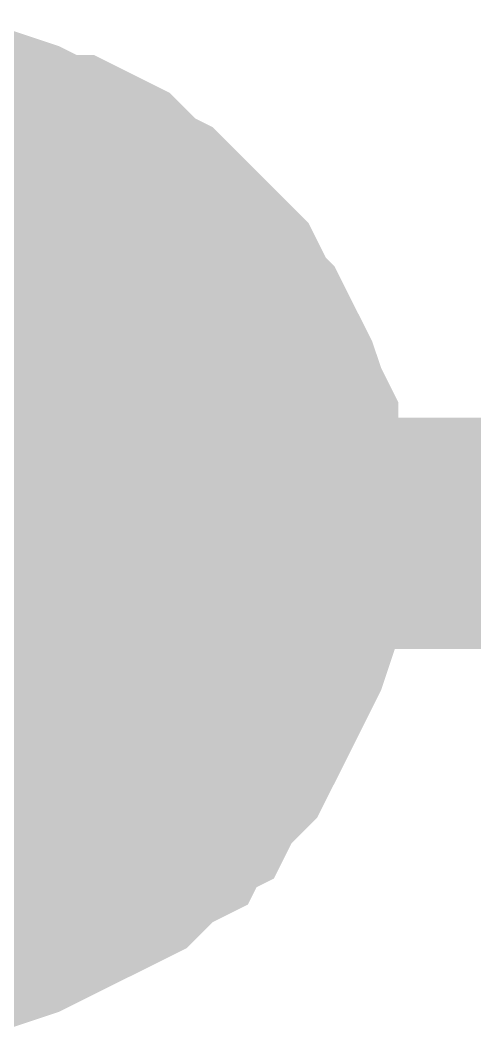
# Model space of a CAD drawing. Header units: inches. Extents: x 0 to 594, y 0 to 420.
# Drawn here: x 365.165 to 365.754, y 231.833 to 233.152 of the extents above; entities that cross this region are included whole.
import ezdxf

# ---------------------------------------------------------------- set-up
doc = ezdxf.new("R2010")
doc.units = ezdxf.units.IN
doc.layers.add('Sheet', color=255, linetype='Continuous')

msp = doc.modelspace()

# ---------------------------------------------------------------- linework, layer by layer
at = {"layer": 'Sheet'}
for points in [[(365.0009, 233.0023, 0.2997, 0.2997, 0), (365.0233, 233.0023, 0.2997, 0.2997, 0), (365.0569, 233.0023, 0.2997, 0.2997, 0), (365.0793, 232.9911, 0.2997, 0.2997, 0), (365.1017, 232.9911, 0.2997, 0.2997, 0), (365.1241, 232.9911, 0.2997, 0.2997, 0), (365.1577, 232.9799, 0.2997, 0.2997, 0), (365.1801, 232.9688, 0.2997, 0.2997, 0), (365.2025, 232.9576, 0.2997, 0.2997, 0), (365.2249, 232.9576, 0.2997, 0.2997, 0), (365.2473, 232.9464, 0.2997, 0.2997, 0), (365.2697, 232.9352, 0.2997, 0.2997, 0), (365.2921, 232.9128, 0.2997, 0.2997, 0), (365.3033, 232.9016, 0.2997, 0.2997, 0), (365.3257, 232.8904, 0.2997, 0.2997, 0), (365.3481, 232.868, 0.2997, 0.2997, 0), (365.3593, 232.8568, 0.2997, 0.2997, 0), (365.3817, 232.8344, 0.2997, 0.2997, 0), (365.3929, 232.8232, 0.2997, 0.2997, 0), (365.4153, 232.8008, 0.2997, 0.2997, 0), (365.4265, 232.7784, 0.2997, 0.2997, 0), (365.4377, 232.756, 0.2997, 0.2997, 0), (365.4489, 232.7448, 0.2997, 0.2997, 0), (365.4601, 232.7224, 0.2997, 0.2997, 0), (365.4713, 232.7, 0.2997, 0.2997, 0), (365.4825, 232.6776, 0.2997, 0.2997, 0), (365.4937, 232.644, 0.2997, 0.2997, 0), (365.5049, 232.6216, 0.2997, 0.2997, 0), (365.5049, 232.5992, 0.2997, 0.2997, 0), (365.5049, 232.5768, 0.2997, 0.2997, 0), (365.5161, 232.5544, 0.2997, 0.2997, 0), (365.5161, 232.5208, 0.2997, 0.2997, 0), (365.5161, 232.4984, 0.2997, 0.2997, 0)], [(365.0009, 233.0023, 0.2997, 0.2997, 0), (365.0233, 233.0023, 0.2997, 0.2997, 0), (365.0569, 233.0023, 0.2997, 0.2997, 0), (365.0793, 232.9911, 0.2997, 0.2997, 0), (365.1017, 232.9911, 0.2997, 0.2997, 0), (365.1241, 232.9911, 0.2997, 0.2997, 0), (365.1577, 232.9799, 0.2997, 0.2997, 0), (365.1801, 232.9688, 0.2997, 0.2997, 0), (365.2025, 232.9576, 0.2997, 0.2997, 0), (365.2249, 232.9576, 0.2997, 0.2997, 0), (365.2473, 232.9464, 0.2997, 0.2997, 0), (365.2697, 232.9352, 0.2997, 0.2997, 0), (365.2921, 232.9128, 0.2997, 0.2997, 0), (365.3033, 232.9016, 0.2997, 0.2997, 0), (365.3257, 232.8904, 0.2997, 0.2997, 0), (365.3481, 232.868, 0.2997, 0.2997, 0), (365.3593, 232.8568, 0.2997, 0.2997, 0), (365.3817, 232.8344, 0.2997, 0.2997, 0), (365.3929, 232.8232, 0.2997, 0.2997, 0), (365.4153, 232.8008, 0.2997, 0.2997, 0), (365.4265, 232.7784, 0.2997, 0.2997, 0), (365.4377, 232.756, 0.2997, 0.2997, 0), (365.4489, 232.7448, 0.2997, 0.2997, 0), (365.4601, 232.7224, 0.2997, 0.2997, 0), (365.4713, 232.7, 0.2997, 0.2997, 0), (365.4825, 232.6776, 0.2997, 0.2997, 0), (365.4937, 232.644, 0.2997, 0.2997, 0), (365.5049, 232.6216, 0.2997, 0.2997, 0), (365.5049, 232.5992, 0.2997, 0.2997, 0), (365.5049, 232.5768, 0.2997, 0.2997, 0), (365.5161, 232.5544, 0.2997, 0.2997, 0), (365.5161, 232.5208, 0.2997, 0.2997, 0), (365.5161, 232.4984, 0.2997, 0.2997, 0)], [(365.0009, 233.0023, 0.2997, 0.2997, 0), (365.0233, 233.0023, 0.2997, 0.2997, 0), (365.0569, 233.0023, 0.2997, 0.2997, 0), (365.0793, 232.9911, 0.2997, 0.2997, 0), (365.1017, 232.9911, 0.2997, 0.2997, 0), (365.1241, 232.9911, 0.2997, 0.2997, 0), (365.1577, 232.9799, 0.2997, 0.2997, 0), (365.1801, 232.9688, 0.2997, 0.2997, 0), (365.2025, 232.9576, 0.2997, 0.2997, 0), (365.2249, 232.9576, 0.2997, 0.2997, 0), (365.2473, 232.9464, 0.2997, 0.2997, 0), (365.2697, 232.9352, 0.2997, 0.2997, 0), (365.2921, 232.9128, 0.2997, 0.2997, 0), (365.3033, 232.9016, 0.2997, 0.2997, 0), (365.3257, 232.8904, 0.2997, 0.2997, 0), (365.3481, 232.868, 0.2997, 0.2997, 0), (365.3593, 232.8568, 0.2997, 0.2997, 0), (365.3817, 232.8344, 0.2997, 0.2997, 0), (365.3929, 232.8232, 0.2997, 0.2997, 0), (365.4153, 232.8008, 0.2997, 0.2997, 0), (365.4265, 232.7784, 0.2997, 0.2997, 0), (365.4377, 232.756, 0.2997, 0.2997, 0), (365.4489, 232.7448, 0.2997, 0.2997, 0), (365.4601, 232.7224, 0.2997, 0.2997, 0), (365.4713, 232.7, 0.2997, 0.2997, 0), (365.4825, 232.6776, 0.2997, 0.2997, 0), (365.4937, 232.644, 0.2997, 0.2997, 0), (365.5049, 232.6216, 0.2997, 0.2997, 0), (365.5049, 232.5992, 0.2997, 0.2997, 0), (365.5049, 232.5768, 0.2997, 0.2997, 0), (365.5161, 232.5544, 0.2997, 0.2997, 0), (365.5161, 232.5208, 0.2997, 0.2997, 0), (365.5161, 232.4984, 0.2997, 0.2997, 0)], [(365.0009, 233.0023, 0.2997, 0.2997, 0), (365.0233, 233.0023, 0.2997, 0.2997, 0), (365.0569, 233.0023, 0.2997, 0.2997, 0), (365.0793, 232.9911, 0.2997, 0.2997, 0), (365.1017, 232.9911, 0.2997, 0.2997, 0), (365.1241, 232.9911, 0.2997, 0.2997, 0), (365.1577, 232.9799, 0.2997, 0.2997, 0), (365.1801, 232.9688, 0.2997, 0.2997, 0), (365.2025, 232.9576, 0.2997, 0.2997, 0), (365.2249, 232.9576, 0.2997, 0.2997, 0), (365.2473, 232.9464, 0.2997, 0.2997, 0), (365.2697, 232.9352, 0.2997, 0.2997, 0), (365.2921, 232.9128, 0.2997, 0.2997, 0), (365.3033, 232.9016, 0.2997, 0.2997, 0), (365.3257, 232.8904, 0.2997, 0.2997, 0), (365.3481, 232.868, 0.2997, 0.2997, 0), (365.3593, 232.8568, 0.2997, 0.2997, 0), (365.3817, 232.8344, 0.2997, 0.2997, 0), (365.3929, 232.8232, 0.2997, 0.2997, 0), (365.4153, 232.8008, 0.2997, 0.2997, 0), (365.4265, 232.7784, 0.2997, 0.2997, 0), (365.4377, 232.756, 0.2997, 0.2997, 0), (365.4489, 232.7448, 0.2997, 0.2997, 0), (365.4601, 232.7224, 0.2997, 0.2997, 0), (365.4713, 232.7, 0.2997, 0.2997, 0), (365.4825, 232.6776, 0.2997, 0.2997, 0), (365.4937, 232.644, 0.2997, 0.2997, 0), (365.5049, 232.6216, 0.2997, 0.2997, 0), (365.5049, 232.5992, 0.2997, 0.2997, 0), (365.5049, 232.5768, 0.2997, 0.2997, 0), (365.5161, 232.5544, 0.2997, 0.2997, 0), (365.5161, 232.5208, 0.2997, 0.2997, 0), (365.5161, 232.4984, 0.2997, 0.2997, 0)], [(365.0009, 233.0023, 0.2997, 0.2997, 0), (365.0233, 233.0023, 0.2997, 0.2997, 0), (365.0569, 233.0023, 0.2997, 0.2997, 0), (365.0793, 232.9911, 0.2997, 0.2997, 0), (365.1017, 232.9911, 0.2997, 0.2997, 0), (365.1241, 232.9911, 0.2997, 0.2997, 0), (365.1577, 232.9799, 0.2997, 0.2997, 0), (365.1801, 232.9688, 0.2997, 0.2997, 0), (365.2025, 232.9576, 0.2997, 0.2997, 0), (365.2249, 232.9576, 0.2997, 0.2997, 0), (365.2473, 232.9464, 0.2997, 0.2997, 0), (365.2697, 232.9352, 0.2997, 0.2997, 0), (365.2921, 232.9128, 0.2997, 0.2997, 0), (365.3033, 232.9016, 0.2997, 0.2997, 0), (365.3257, 232.8904, 0.2997, 0.2997, 0), (365.3481, 232.868, 0.2997, 0.2997, 0), (365.3593, 232.8568, 0.2997, 0.2997, 0), (365.3817, 232.8344, 0.2997, 0.2997, 0), (365.3929, 232.8232, 0.2997, 0.2997, 0), (365.4153, 232.8008, 0.2997, 0.2997, 0), (365.4265, 232.7784, 0.2997, 0.2997, 0), (365.4377, 232.756, 0.2997, 0.2997, 0), (365.4489, 232.7448, 0.2997, 0.2997, 0), (365.4601, 232.7224, 0.2997, 0.2997, 0), (365.4713, 232.7, 0.2997, 0.2997, 0), (365.4825, 232.6776, 0.2997, 0.2997, 0), (365.4937, 232.644, 0.2997, 0.2997, 0), (365.5049, 232.6216, 0.2997, 0.2997, 0), (365.5049, 232.5992, 0.2997, 0.2997, 0), (365.5049, 232.5768, 0.2997, 0.2997, 0), (365.5161, 232.5544, 0.2997, 0.2997, 0), (365.5161, 232.5208, 0.2997, 0.2997, 0), (365.5161, 232.4984, 0.2997, 0.2997, 0)], [(365.1017, 232.9911, 0.0991, 0.0991, 0), (365.1241, 232.9911, 0.0991, 0.0991, 0), (365.1577, 232.9799, 0.0991, 0.0991, 0), (365.1801, 232.9688, 0.0991, 0.0991, 0), (365.2025, 232.9576, 0.0991, 0.0991, 0), (365.2249, 232.9576, 0.0991, 0.0991, 0), (365.2473, 232.9464, 0.0991, 0.0991, 0), (365.2697, 232.9352, 0.0991, 0.0991, 0), (365.2921, 232.9128, 0.0991, 0.0991, 0), (365.3033, 232.9016, 0.0991, 0.0991, 0), (365.3257, 232.8904, 0.0991, 0.0991, 0), (365.3481, 232.868, 0.0991, 0.0991, 0), (365.3593, 232.8568, 0.0991, 0.0991, 0), (365.3817, 232.8344, 0.0991, 0.0991, 0), (365.3929, 232.8232, 0.0991, 0.0991, 0), (365.4153, 232.8008, 0.0991, 0.0991, 0), (365.4265, 232.7784, 0.0991, 0.0991, 0), (365.4377, 232.756, 0.0991, 0.0991, 0), (365.4489, 232.7448, 0.0991, 0.0991, 0), (365.4601, 232.7224, 0.0991, 0.0991, 0), (365.4713, 232.7, 0.0991, 0.0991, 0), (365.4825, 232.6776, 0.0991, 0.0991, 0), (365.4937, 232.644, 0.0991, 0.0991, 0), (365.5049, 232.6216, 0.0991, 0.0991, 0), (365.5049, 232.5992, 0.0991, 0.0991, 0), (365.5049, 232.5768, 0.0991, 0.0991, 0), (365.5161, 232.5544, 0.0991, 0.0991, 0), (365.5161, 232.5208, 0.0991, 0.0991, 0), (365.5161, 232.4984, 0.0991, 0.0991, 0)], [(365.1017, 232.9911, 0.0991, 0.0991, 0), (365.1241, 232.9911, 0.0991, 0.0991, 0), (365.1577, 232.9799, 0.0991, 0.0991, 0), (365.1801, 232.9688, 0.0991, 0.0991, 0), (365.2025, 232.9576, 0.0991, 0.0991, 0), (365.2249, 232.9576, 0.0991, 0.0991, 0), (365.2473, 232.9464, 0.0991, 0.0991, 0), (365.2697, 232.9352, 0.0991, 0.0991, 0), (365.2921, 232.9128, 0.0991, 0.0991, 0), (365.3033, 232.9016, 0.0991, 0.0991, 0), (365.3257, 232.8904, 0.0991, 0.0991, 0), (365.3481, 232.868, 0.0991, 0.0991, 0), (365.3593, 232.8568, 0.0991, 0.0991, 0), (365.3817, 232.8344, 0.0991, 0.0991, 0), (365.3929, 232.8232, 0.0991, 0.0991, 0), (365.4153, 232.8008, 0.0991, 0.0991, 0), (365.4265, 232.7784, 0.0991, 0.0991, 0), (365.4377, 232.756, 0.0991, 0.0991, 0), (365.4489, 232.7448, 0.0991, 0.0991, 0), (365.4601, 232.7224, 0.0991, 0.0991, 0), (365.4713, 232.7, 0.0991, 0.0991, 0), (365.4825, 232.6776, 0.0991, 0.0991, 0), (365.4937, 232.644, 0.0991, 0.0991, 0), (365.5049, 232.6216, 0.0991, 0.0991, 0), (365.5049, 232.5992, 0.0991, 0.0991, 0), (365.5049, 232.5768, 0.0991, 0.0991, 0), (365.5161, 232.5544, 0.0991, 0.0991, 0), (365.5161, 232.5208, 0.0991, 0.0991, 0), (365.5161, 232.4984, 0.0991, 0.0991, 0)], [(365.1017, 232.9911, 0.0991, 0.0991, 0), (365.1241, 232.9911, 0.0991, 0.0991, 0), (365.1577, 232.9799, 0.0991, 0.0991, 0), (365.1801, 232.9688, 0.0991, 0.0991, 0), (365.2025, 232.9576, 0.0991, 0.0991, 0), (365.2249, 232.9576, 0.0991, 0.0991, 0), (365.2473, 232.9464, 0.0991, 0.0991, 0), (365.2697, 232.9352, 0.0991, 0.0991, 0), (365.2921, 232.9128, 0.0991, 0.0991, 0), (365.3033, 232.9016, 0.0991, 0.0991, 0), (365.3257, 232.8904, 0.0991, 0.0991, 0), (365.3481, 232.868, 0.0991, 0.0991, 0), (365.3593, 232.8568, 0.0991, 0.0991, 0), (365.3817, 232.8344, 0.0991, 0.0991, 0), (365.3929, 232.8232, 0.0991, 0.0991, 0), (365.4153, 232.8008, 0.0991, 0.0991, 0), (365.4265, 232.7784, 0.0991, 0.0991, 0), (365.4377, 232.756, 0.0991, 0.0991, 0), (365.4489, 232.7448, 0.0991, 0.0991, 0), (365.4601, 232.7224, 0.0991, 0.0991, 0), (365.4713, 232.7, 0.0991, 0.0991, 0), (365.4825, 232.6776, 0.0991, 0.0991, 0), (365.4937, 232.644, 0.0991, 0.0991, 0), (365.5049, 232.6216, 0.0991, 0.0991, 0), (365.5049, 232.5992, 0.0991, 0.0991, 0), (365.5049, 232.5768, 0.0991, 0.0991, 0), (365.5161, 232.5544, 0.0991, 0.0991, 0), (365.5161, 232.5208, 0.0991, 0.0991, 0), (365.5161, 232.4984, 0.0991, 0.0991, 0)], [(365.1017, 232.9911, 0.0991, 0.0991, 0), (365.1241, 232.9911, 0.0991, 0.0991, 0), (365.1577, 232.9799, 0.0991, 0.0991, 0), (365.1801, 232.9688, 0.0991, 0.0991, 0), (365.2025, 232.9576, 0.0991, 0.0991, 0), (365.2249, 232.9576, 0.0991, 0.0991, 0), (365.2473, 232.9464, 0.0991, 0.0991, 0), (365.2697, 232.9352, 0.0991, 0.0991, 0), (365.2921, 232.9128, 0.0991, 0.0991, 0), (365.3033, 232.9016, 0.0991, 0.0991, 0), (365.3257, 232.8904, 0.0991, 0.0991, 0), (365.3481, 232.868, 0.0991, 0.0991, 0), (365.3593, 232.8568, 0.0991, 0.0991, 0), (365.3817, 232.8344, 0.0991, 0.0991, 0), (365.3929, 232.8232, 0.0991, 0.0991, 0), (365.4153, 232.8008, 0.0991, 0.0991, 0), (365.4265, 232.7784, 0.0991, 0.0991, 0), (365.4377, 232.756, 0.0991, 0.0991, 0), (365.4489, 232.7448, 0.0991, 0.0991, 0), (365.4601, 232.7224, 0.0991, 0.0991, 0), (365.4713, 232.7, 0.0991, 0.0991, 0), (365.4825, 232.6776, 0.0991, 0.0991, 0), (365.4937, 232.644, 0.0991, 0.0991, 0), (365.5049, 232.6216, 0.0991, 0.0991, 0), (365.5049, 232.5992, 0.0991, 0.0991, 0), (365.5049, 232.5768, 0.0991, 0.0991, 0), (365.5161, 232.5544, 0.0991, 0.0991, 0), (365.5161, 232.5208, 0.0991, 0.0991, 0), (365.5161, 232.4984, 0.0991, 0.0991, 0)], [(365.1017, 232.9911, 0.0991, 0.0991, 0), (365.1241, 232.9911, 0.0991, 0.0991, 0), (365.1577, 232.9799, 0.0991, 0.0991, 0), (365.1801, 232.9688, 0.0991, 0.0991, 0), (365.2025, 232.9576, 0.0991, 0.0991, 0), (365.2249, 232.9576, 0.0991, 0.0991, 0), (365.2473, 232.9464, 0.0991, 0.0991, 0), (365.2697, 232.9352, 0.0991, 0.0991, 0), (365.2921, 232.9128, 0.0991, 0.0991, 0), (365.3033, 232.9016, 0.0991, 0.0991, 0), (365.3257, 232.8904, 0.0991, 0.0991, 0), (365.3481, 232.868, 0.0991, 0.0991, 0), (365.3593, 232.8568, 0.0991, 0.0991, 0), (365.3817, 232.8344, 0.0991, 0.0991, 0), (365.3929, 232.8232, 0.0991, 0.0991, 0), (365.4153, 232.8008, 0.0991, 0.0991, 0), (365.4265, 232.7784, 0.0991, 0.0991, 0), (365.4377, 232.756, 0.0991, 0.0991, 0), (365.4489, 232.7448, 0.0991, 0.0991, 0), (365.4601, 232.7224, 0.0991, 0.0991, 0), (365.4713, 232.7, 0.0991, 0.0991, 0), (365.4825, 232.6776, 0.0991, 0.0991, 0), (365.4937, 232.644, 0.0991, 0.0991, 0), (365.5049, 232.6216, 0.0991, 0.0991, 0), (365.5049, 232.5992, 0.0991, 0.0991, 0), (365.5049, 232.5768, 0.0991, 0.0991, 0), (365.5161, 232.5544, 0.0991, 0.0991, 0), (365.5161, 232.5208, 0.0991, 0.0991, 0), (365.5161, 232.4984, 0.0991, 0.0991, 0)], [(365.5161, 232.4984, 0.2997, 0.2997, 0), (365.5161, 232.476, 0.2997, 0.2997, 0), (365.5161, 232.4424, 0.2997, 0.2997, 0), (365.5049, 232.42, 0.2997, 0.2997, 0), (365.5049, 232.3976, 0.2997, 0.2997, 0), (365.5049, 232.3752, 0.2997, 0.2997, 0), (365.4937, 232.3416, 0.2997, 0.2997, 0), (365.4825, 232.3192, 0.2997, 0.2997, 0), (365.4713, 232.2968, 0.2997, 0.2997, 0), (365.4601, 232.2744, 0.2997, 0.2997, 0), (365.4489, 232.252, 0.2997, 0.2997, 0), (365.4377, 232.2296, 0.2997, 0.2997, 0), (365.4265, 232.2072, 0.2997, 0.2997, 0), (365.4153, 232.196, 0.2997, 0.2997, 0), (365.3929, 232.1736, 0.2997, 0.2997, 0), (365.3817, 232.1512, 0.2997, 0.2997, 0), (365.3593, 232.14, 0.2997, 0.2997, 0), (365.3481, 232.1176, 0.2997, 0.2997, 0), (365.3257, 232.1064, 0.2997, 0.2997, 0), (365.3033, 232.084, 0.2997, 0.2997, 0), (365.2921, 232.0728, 0.2997, 0.2997, 0), (365.2697, 232.0616, 0.2997, 0.2997, 0), (365.2473, 232.0504, 0.2997, 0.2997, 0), (365.2249, 232.0392, 0.2997, 0.2997, 0), (365.2025, 232.0281, 0.2997, 0.2997, 0), (365.1801, 232.0169, 0.2997, 0.2997, 0), (365.1577, 232.0057, 0.2997, 0.2997, 0), (365.1241, 231.9945, 0.2997, 0.2997, 0), (365.1017, 231.9945, 0.2997, 0.2997, 0), (365.0793, 231.9945, 0.2997, 0.2997, 0), (365.0569, 231.9833, 0.2997, 0.2997, 0), (365.0233, 231.9833, 0.2997, 0.2997, 0), (365.0009, 231.9833, 0.2997, 0.2997, 0)], [(365.5161, 232.4984, 0.2997, 0.2997, 0), (365.5161, 232.476, 0.2997, 0.2997, 0), (365.5161, 232.4424, 0.2997, 0.2997, 0), (365.5049, 232.42, 0.2997, 0.2997, 0), (365.5049, 232.3976, 0.2997, 0.2997, 0), (365.5049, 232.3752, 0.2997, 0.2997, 0), (365.4937, 232.3416, 0.2997, 0.2997, 0), (365.4825, 232.3192, 0.2997, 0.2997, 0), (365.4713, 232.2968, 0.2997, 0.2997, 0), (365.4601, 232.2744, 0.2997, 0.2997, 0), (365.4489, 232.252, 0.2997, 0.2997, 0), (365.4377, 232.2296, 0.2997, 0.2997, 0), (365.4265, 232.2072, 0.2997, 0.2997, 0), (365.4153, 232.196, 0.2997, 0.2997, 0), (365.3929, 232.1736, 0.2997, 0.2997, 0), (365.3817, 232.1512, 0.2997, 0.2997, 0), (365.3593, 232.14, 0.2997, 0.2997, 0), (365.3481, 232.1176, 0.2997, 0.2997, 0), (365.3257, 232.1064, 0.2997, 0.2997, 0), (365.3033, 232.084, 0.2997, 0.2997, 0), (365.2921, 232.0728, 0.2997, 0.2997, 0), (365.2697, 232.0616, 0.2997, 0.2997, 0), (365.2473, 232.0504, 0.2997, 0.2997, 0), (365.2249, 232.0392, 0.2997, 0.2997, 0), (365.2025, 232.0281, 0.2997, 0.2997, 0), (365.1801, 232.0169, 0.2997, 0.2997, 0), (365.1577, 232.0057, 0.2997, 0.2997, 0), (365.1241, 231.9945, 0.2997, 0.2997, 0), (365.1017, 231.9945, 0.2997, 0.2997, 0), (365.0793, 231.9945, 0.2997, 0.2997, 0), (365.0569, 231.9833, 0.2997, 0.2997, 0), (365.0233, 231.9833, 0.2997, 0.2997, 0), (365.0009, 231.9833, 0.2997, 0.2997, 0)], [(365.5161, 232.4984, 0.2997, 0.2997, 0), (365.5161, 232.476, 0.2997, 0.2997, 0), (365.5161, 232.4424, 0.2997, 0.2997, 0), (365.5049, 232.42, 0.2997, 0.2997, 0), (365.5049, 232.3976, 0.2997, 0.2997, 0), (365.5049, 232.3752, 0.2997, 0.2997, 0), (365.4937, 232.3416, 0.2997, 0.2997, 0), (365.4825, 232.3192, 0.2997, 0.2997, 0), (365.4713, 232.2968, 0.2997, 0.2997, 0), (365.4601, 232.2744, 0.2997, 0.2997, 0), (365.4489, 232.252, 0.2997, 0.2997, 0), (365.4377, 232.2296, 0.2997, 0.2997, 0), (365.4265, 232.2072, 0.2997, 0.2997, 0), (365.4153, 232.196, 0.2997, 0.2997, 0), (365.3929, 232.1736, 0.2997, 0.2997, 0), (365.3817, 232.1512, 0.2997, 0.2997, 0), (365.3593, 232.14, 0.2997, 0.2997, 0), (365.3481, 232.1176, 0.2997, 0.2997, 0), (365.3257, 232.1064, 0.2997, 0.2997, 0), (365.3033, 232.084, 0.2997, 0.2997, 0), (365.2921, 232.0728, 0.2997, 0.2997, 0), (365.2697, 232.0616, 0.2997, 0.2997, 0), (365.2473, 232.0504, 0.2997, 0.2997, 0), (365.2249, 232.0392, 0.2997, 0.2997, 0), (365.2025, 232.0281, 0.2997, 0.2997, 0), (365.1801, 232.0169, 0.2997, 0.2997, 0), (365.1577, 232.0057, 0.2997, 0.2997, 0), (365.1241, 231.9945, 0.2997, 0.2997, 0), (365.1017, 231.9945, 0.2997, 0.2997, 0), (365.0793, 231.9945, 0.2997, 0.2997, 0), (365.0569, 231.9833, 0.2997, 0.2997, 0), (365.0233, 231.9833, 0.2997, 0.2997, 0), (365.0009, 231.9833, 0.2997, 0.2997, 0)], [(365.5161, 232.4984, 0.2997, 0.2997, 0), (365.5161, 232.476, 0.2997, 0.2997, 0), (365.5161, 232.4424, 0.2997, 0.2997, 0), (365.5049, 232.42, 0.2997, 0.2997, 0), (365.5049, 232.3976, 0.2997, 0.2997, 0), (365.5049, 232.3752, 0.2997, 0.2997, 0), (365.4937, 232.3416, 0.2997, 0.2997, 0), (365.4825, 232.3192, 0.2997, 0.2997, 0), (365.4713, 232.2968, 0.2997, 0.2997, 0), (365.4601, 232.2744, 0.2997, 0.2997, 0), (365.4489, 232.252, 0.2997, 0.2997, 0), (365.4377, 232.2296, 0.2997, 0.2997, 0), (365.4265, 232.2072, 0.2997, 0.2997, 0), (365.4153, 232.196, 0.2997, 0.2997, 0), (365.3929, 232.1736, 0.2997, 0.2997, 0), (365.3817, 232.1512, 0.2997, 0.2997, 0), (365.3593, 232.14, 0.2997, 0.2997, 0), (365.3481, 232.1176, 0.2997, 0.2997, 0), (365.3257, 232.1064, 0.2997, 0.2997, 0), (365.3033, 232.084, 0.2997, 0.2997, 0), (365.2921, 232.0728, 0.2997, 0.2997, 0), (365.2697, 232.0616, 0.2997, 0.2997, 0), (365.2473, 232.0504, 0.2997, 0.2997, 0), (365.2249, 232.0392, 0.2997, 0.2997, 0), (365.2025, 232.0281, 0.2997, 0.2997, 0), (365.1801, 232.0169, 0.2997, 0.2997, 0), (365.1577, 232.0057, 0.2997, 0.2997, 0), (365.1241, 231.9945, 0.2997, 0.2997, 0), (365.1017, 231.9945, 0.2997, 0.2997, 0), (365.0793, 231.9945, 0.2997, 0.2997, 0), (365.0569, 231.9833, 0.2997, 0.2997, 0), (365.0233, 231.9833, 0.2997, 0.2997, 0), (365.0009, 231.9833, 0.2997, 0.2997, 0)], [(365.5161, 232.4984, 0.2997, 0.2997, 0), (365.5161, 232.476, 0.2997, 0.2997, 0), (365.5161, 232.4424, 0.2997, 0.2997, 0), (365.5049, 232.42, 0.2997, 0.2997, 0), (365.5049, 232.3976, 0.2997, 0.2997, 0), (365.5049, 232.3752, 0.2997, 0.2997, 0), (365.4937, 232.3416, 0.2997, 0.2997, 0), (365.4825, 232.3192, 0.2997, 0.2997, 0), (365.4713, 232.2968, 0.2997, 0.2997, 0), (365.4601, 232.2744, 0.2997, 0.2997, 0), (365.4489, 232.252, 0.2997, 0.2997, 0), (365.4377, 232.2296, 0.2997, 0.2997, 0), (365.4265, 232.2072, 0.2997, 0.2997, 0), (365.4153, 232.196, 0.2997, 0.2997, 0), (365.3929, 232.1736, 0.2997, 0.2997, 0), (365.3817, 232.1512, 0.2997, 0.2997, 0), (365.3593, 232.14, 0.2997, 0.2997, 0), (365.3481, 232.1176, 0.2997, 0.2997, 0), (365.3257, 232.1064, 0.2997, 0.2997, 0), (365.3033, 232.084, 0.2997, 0.2997, 0), (365.2921, 232.0728, 0.2997, 0.2997, 0), (365.2697, 232.0616, 0.2997, 0.2997, 0), (365.2473, 232.0504, 0.2997, 0.2997, 0), (365.2249, 232.0392, 0.2997, 0.2997, 0), (365.2025, 232.0281, 0.2997, 0.2997, 0), (365.1801, 232.0169, 0.2997, 0.2997, 0), (365.1577, 232.0057, 0.2997, 0.2997, 0), (365.1241, 231.9945, 0.2997, 0.2997, 0), (365.1017, 231.9945, 0.2997, 0.2997, 0), (365.0793, 231.9945, 0.2997, 0.2997, 0), (365.0569, 231.9833, 0.2997, 0.2997, 0), (365.0233, 231.9833, 0.2997, 0.2997, 0), (365.0009, 231.9833, 0.2997, 0.2997, 0)], [(365.5161, 232.4984, 0.2997, 0.2997, 0), (365.5161, 232.4984, 0.2997, 0.2997, 0), (365.5161, 232.4984, 0.2997, 0.2997, 0), (365.5161, 232.4984, 0.2997, 0.2997, 0), (365.5161, 232.4984, 0.2997, 0.2997, 0), (365.5161, 232.4984, 0.2997, 0.2997, 0), (365.5161, 232.4984, 0.2997, 0.2997, 0), (365.5161, 232.4984, 0.2997, 0.2997, 0), (365.5161, 232.4984, 0.2997, 0.2997, 0), (365.5161, 232.4984, 0.2997, 0.2997, 0), (365.5161, 232.4984, 0.2997, 0.2997, 0), (365.5161, 232.4984, 0.2997, 0.2997, 0), (365.5161, 232.4984, 0.2997, 0.2997, 0), (365.5161, 232.4984, 0.2997, 0.2997, 0), (365.5161, 232.4984, 0.2997, 0.2997, 0), (365.5161, 232.4984, 0.2997, 0.2997, 0), (365.5161, 232.4984, 0.2997, 0.2997, 0), (365.5161, 232.4984, 0.2997, 0.2997, 0), (365.5161, 232.4984, 0.2997, 0.2997, 0), (365.5161, 232.4984, 0.2997, 0.2997, 0), (365.5161, 232.4984, 0.2997, 0.2997, 0), (365.5161, 232.4984, 0.2997, 0.2997, 0), (365.5161, 232.4984, 0.2997, 0.2997, 0), (365.5161, 232.4984, 0.2997, 0.2997, 0), (365.5161, 232.4984, 0.2997, 0.2997, 0), (365.5161, 232.4984, 0.2997, 0.2997, 0), (365.5161, 232.4984, 0.2997, 0.2997, 0), (365.5161, 232.4984, 0.2997, 0.2997, 0), (365.5161, 232.4984, 0.2997, 0.2997, 0), (365.5161, 232.4984, 0.2997, 0.2997, 0), (365.5161, 232.4984, 0.2997, 0.2997, 0), (365.5161, 232.4984, 0.2997, 0.2997, 0), (365.5161, 232.4984, 0.2997, 0.2997, 0)], [(365.5161, 232.4984, 0.2997, 0.2997, 0), (365.5161, 232.4984, 0.2997, 0.2997, 0)], [(365.5161, 232.4984, 0.2997, 0.2997, 0), (365.5161, 232.4984, 0.2997, 0.2997, 0), (365.5161, 232.4984, 0.2997, 0.2997, 0), (365.5161, 232.4984, 0.2997, 0.2997, 0), (365.5161, 232.4984, 0.2997, 0.2997, 0), (365.5161, 232.4984, 0.2997, 0.2997, 0), (365.5161, 232.4984, 0.2997, 0.2997, 0), (365.5161, 232.4984, 0.2997, 0.2997, 0), (365.5161, 232.4984, 0.2997, 0.2997, 0), (365.5161, 232.4984, 0.2997, 0.2997, 0), (365.5161, 232.4984, 0.2997, 0.2997, 0), (365.5161, 232.4984, 0.2997, 0.2997, 0), (365.5161, 232.4984, 0.2997, 0.2997, 0), (365.5161, 232.4984, 0.2997, 0.2997, 0), (365.5161, 232.4984, 0.2997, 0.2997, 0), (365.5161, 232.4984, 0.2997, 0.2997, 0), (365.5161, 232.4984, 0.2997, 0.2997, 0), (365.5161, 232.4984, 0.2997, 0.2997, 0), (365.5161, 232.4984, 0.2997, 0.2997, 0), (365.5161, 232.4984, 0.2997, 0.2997, 0), (365.5161, 232.4984, 0.2997, 0.2997, 0), (365.5161, 232.4984, 0.2997, 0.2997, 0), (365.5161, 232.4984, 0.2997, 0.2997, 0), (365.5161, 232.4984, 0.2997, 0.2997, 0), (365.5161, 232.4984, 0.2997, 0.2997, 0), (365.5161, 232.4984, 0.2997, 0.2997, 0), (365.5161, 232.4984, 0.2997, 0.2997, 0), (365.5161, 232.4984, 0.2997, 0.2997, 0), (365.5161, 232.4984, 0.2997, 0.2997, 0), (365.5161, 232.4984, 0.2997, 0.2997, 0), (365.5161, 232.4984, 0.2997, 0.2997, 0), (365.5161, 232.4984, 0.2997, 0.2997, 0), (365.5161, 232.4984, 0.2997, 0.2997, 0)], [(365.5161, 232.4984, 0.2997, 0.2997, 0), (365.5161, 232.4984, 0.2997, 0.2997, 0)], [(365.5161, 232.4984, 0.2997, 0.2997, 0), (365.5161, 232.4984, 0.2997, 0.2997, 0), (365.5161, 232.4984, 0.2997, 0.2997, 0), (365.5161, 232.4984, 0.2997, 0.2997, 0), (365.5161, 232.4984, 0.2997, 0.2997, 0), (365.5161, 232.4984, 0.2997, 0.2997, 0), (365.5161, 232.4984, 0.2997, 0.2997, 0), (365.5161, 232.4984, 0.2997, 0.2997, 0), (365.5161, 232.4984, 0.2997, 0.2997, 0), (365.5161, 232.4984, 0.2997, 0.2997, 0), (365.5161, 232.4984, 0.2997, 0.2997, 0), (365.5161, 232.4984, 0.2997, 0.2997, 0), (365.5161, 232.4984, 0.2997, 0.2997, 0), (365.5161, 232.4984, 0.2997, 0.2997, 0), (365.5161, 232.4984, 0.2997, 0.2997, 0), (365.5161, 232.4984, 0.2997, 0.2997, 0), (365.5161, 232.4984, 0.2997, 0.2997, 0), (365.5161, 232.4984, 0.2997, 0.2997, 0), (365.5161, 232.4984, 0.2997, 0.2997, 0), (365.5161, 232.4984, 0.2997, 0.2997, 0), (365.5161, 232.4984, 0.2997, 0.2997, 0), (365.5161, 232.4984, 0.2997, 0.2997, 0), (365.5161, 232.4984, 0.2997, 0.2997, 0), (365.5161, 232.4984, 0.2997, 0.2997, 0), (365.5161, 232.4984, 0.2997, 0.2997, 0), (365.5161, 232.4984, 0.2997, 0.2997, 0), (365.5161, 232.4984, 0.2997, 0.2997, 0), (365.5161, 232.4984, 0.2997, 0.2997, 0), (365.5161, 232.4984, 0.2997, 0.2997, 0), (365.5161, 232.4984, 0.2997, 0.2997, 0), (365.5161, 232.4984, 0.2997, 0.2997, 0), (365.5161, 232.4984, 0.2997, 0.2997, 0), (365.5161, 232.4984, 0.2997, 0.2997, 0)], [(365.5161, 232.4984, 0.2997, 0.2997, 0), (365.5161, 232.4984, 0.2997, 0.2997, 0)], [(365.5161, 232.4984, 0.2997, 0.2997, 0), (365.5161, 232.4984, 0.2997, 0.2997, 0), (365.5161, 232.4984, 0.2997, 0.2997, 0), (365.5161, 232.4984, 0.2997, 0.2997, 0), (365.5161, 232.4984, 0.2997, 0.2997, 0), (365.5161, 232.4984, 0.2997, 0.2997, 0), (365.5161, 232.4984, 0.2997, 0.2997, 0), (365.5161, 232.4984, 0.2997, 0.2997, 0), (365.5161, 232.4984, 0.2997, 0.2997, 0), (365.5161, 232.4984, 0.2997, 0.2997, 0), (365.5161, 232.4984, 0.2997, 0.2997, 0), (365.5161, 232.4984, 0.2997, 0.2997, 0), (365.5161, 232.4984, 0.2997, 0.2997, 0), (365.5161, 232.4984, 0.2997, 0.2997, 0), (365.5161, 232.4984, 0.2997, 0.2997, 0), (365.5161, 232.4984, 0.2997, 0.2997, 0), (365.5161, 232.4984, 0.2997, 0.2997, 0), (365.5161, 232.4984, 0.2997, 0.2997, 0), (365.5161, 232.4984, 0.2997, 0.2997, 0), (365.5161, 232.4984, 0.2997, 0.2997, 0), (365.5161, 232.4984, 0.2997, 0.2997, 0), (365.5161, 232.4984, 0.2997, 0.2997, 0), (365.5161, 232.4984, 0.2997, 0.2997, 0), (365.5161, 232.4984, 0.2997, 0.2997, 0), (365.5161, 232.4984, 0.2997, 0.2997, 0), (365.5161, 232.4984, 0.2997, 0.2997, 0), (365.5161, 232.4984, 0.2997, 0.2997, 0), (365.5161, 232.4984, 0.2997, 0.2997, 0), (365.5161, 232.4984, 0.2997, 0.2997, 0), (365.5161, 232.4984, 0.2997, 0.2997, 0), (365.5161, 232.4984, 0.2997, 0.2997, 0), (365.5161, 232.4984, 0.2997, 0.2997, 0), (365.5161, 232.4984, 0.2997, 0.2997, 0)], [(365.5161, 232.4984, 0.2997, 0.2997, 0), (365.5161, 232.4984, 0.2997, 0.2997, 0)], [(365.5161, 232.4984, 0.2997, 0.2997, 0), (365.5161, 232.4984, 0.2997, 0.2997, 0), (365.5161, 232.4984, 0.2997, 0.2997, 0), (365.5161, 232.4984, 0.2997, 0.2997, 0), (365.5161, 232.4984, 0.2997, 0.2997, 0), (365.5161, 232.4984, 0.2997, 0.2997, 0), (365.5161, 232.4984, 0.2997, 0.2997, 0), (365.5161, 232.4984, 0.2997, 0.2997, 0), (365.5161, 232.4984, 0.2997, 0.2997, 0), (365.5161, 232.4984, 0.2997, 0.2997, 0), (365.5161, 232.4984, 0.2997, 0.2997, 0), (365.5161, 232.4984, 0.2997, 0.2997, 0), (365.5161, 232.4984, 0.2997, 0.2997, 0), (365.5161, 232.4984, 0.2997, 0.2997, 0), (365.5161, 232.4984, 0.2997, 0.2997, 0), (365.5161, 232.4984, 0.2997, 0.2997, 0), (365.5161, 232.4984, 0.2997, 0.2997, 0), (365.5161, 232.4984, 0.2997, 0.2997, 0), (365.5161, 232.4984, 0.2997, 0.2997, 0), (365.5161, 232.4984, 0.2997, 0.2997, 0), (365.5161, 232.4984, 0.2997, 0.2997, 0), (365.5161, 232.4984, 0.2997, 0.2997, 0), (365.5161, 232.4984, 0.2997, 0.2997, 0), (365.5161, 232.4984, 0.2997, 0.2997, 0), (365.5161, 232.4984, 0.2997, 0.2997, 0), (365.5161, 232.4984, 0.2997, 0.2997, 0), (365.5161, 232.4984, 0.2997, 0.2997, 0), (365.5161, 232.4984, 0.2997, 0.2997, 0), (365.5161, 232.4984, 0.2997, 0.2997, 0), (365.5161, 232.4984, 0.2997, 0.2997, 0), (365.5161, 232.4984, 0.2997, 0.2997, 0), (365.5161, 232.4984, 0.2997, 0.2997, 0), (365.5161, 232.4984, 0.2997, 0.2997, 0)], [(365.5161, 232.4984, 0.2997, 0.2997, 0), (365.5161, 232.4984, 0.2997, 0.2997, 0)], [(357.5199, 232.4872, 0.2997, 0.2997, 0), (365.0009, 232.4872, 0.2997, 0.2997, 0), (375.0129, 232.4872, 0.2997, 0.2997, 0)], [(365.5161, 232.4984, 0.0991, 0.0991, 0), (365.5161, 232.476, 0.0991, 0.0991, 0), (365.5161, 232.4424, 0.0991, 0.0991, 0), (365.5049, 232.42, 0.0991, 0.0991, 0), (365.5049, 232.3976, 0.0991, 0.0991, 0), (365.5049, 232.3752, 0.0991, 0.0991, 0), (365.4937, 232.3416, 0.0991, 0.0991, 0), (365.4825, 232.3192, 0.0991, 0.0991, 0), (365.4713, 232.2968, 0.0991, 0.0991, 0), (365.4601, 232.2744, 0.0991, 0.0991, 0), (365.4489, 232.252, 0.0991, 0.0991, 0), (365.4377, 232.2296, 0.0991, 0.0991, 0), (365.4265, 232.2072, 0.0991, 0.0991, 0), (365.4153, 232.196, 0.0991, 0.0991, 0), (365.3929, 232.1736, 0.0991, 0.0991, 0), (365.3817, 232.1512, 0.0991, 0.0991, 0), (365.3593, 232.14, 0.0991, 0.0991, 0), (365.3481, 232.1176, 0.0991, 0.0991, 0), (365.3257, 232.1064, 0.0991, 0.0991, 0), (365.3033, 232.084, 0.0991, 0.0991, 0), (365.2921, 232.0728, 0.0991, 0.0991, 0), (365.2697, 232.0616, 0.0991, 0.0991, 0), (365.2473, 232.0504, 0.0991, 0.0991, 0), (365.2249, 232.0392, 0.0991, 0.0991, 0), (365.2025, 232.0281, 0.0991, 0.0991, 0), (365.1801, 232.0169, 0.0991, 0.0991, 0), (365.1577, 232.0057, 0.0991, 0.0991, 0), (365.1241, 231.9945, 0.0991, 0.0991, 0), (365.1017, 231.9945, 0.0991, 0.0991, 0)], [(365.5161, 232.4984, 0.0991, 0.0991, 0), (365.5161, 232.476, 0.0991, 0.0991, 0), (365.5161, 232.4424, 0.0991, 0.0991, 0), (365.5049, 232.42, 0.0991, 0.0991, 0), (365.5049, 232.3976, 0.0991, 0.0991, 0), (365.5049, 232.3752, 0.0991, 0.0991, 0), (365.4937, 232.3416, 0.0991, 0.0991, 0), (365.4825, 232.3192, 0.0991, 0.0991, 0), (365.4713, 232.2968, 0.0991, 0.0991, 0), (365.4601, 232.2744, 0.0991, 0.0991, 0), (365.4489, 232.252, 0.0991, 0.0991, 0), (365.4377, 232.2296, 0.0991, 0.0991, 0), (365.4265, 232.2072, 0.0991, 0.0991, 0), (365.4153, 232.196, 0.0991, 0.0991, 0), (365.3929, 232.1736, 0.0991, 0.0991, 0), (365.3817, 232.1512, 0.0991, 0.0991, 0), (365.3593, 232.14, 0.0991, 0.0991, 0), (365.3481, 232.1176, 0.0991, 0.0991, 0), (365.3257, 232.1064, 0.0991, 0.0991, 0), (365.3033, 232.084, 0.0991, 0.0991, 0), (365.2921, 232.0728, 0.0991, 0.0991, 0), (365.2697, 232.0616, 0.0991, 0.0991, 0), (365.2473, 232.0504, 0.0991, 0.0991, 0), (365.2249, 232.0392, 0.0991, 0.0991, 0), (365.2025, 232.0281, 0.0991, 0.0991, 0), (365.1801, 232.0169, 0.0991, 0.0991, 0), (365.1577, 232.0057, 0.0991, 0.0991, 0), (365.1241, 231.9945, 0.0991, 0.0991, 0), (365.1017, 231.9945, 0.0991, 0.0991, 0)], [(365.5161, 232.4984, 0.0991, 0.0991, 0), (365.5161, 232.476, 0.0991, 0.0991, 0), (365.5161, 232.4424, 0.0991, 0.0991, 0), (365.5049, 232.42, 0.0991, 0.0991, 0), (365.5049, 232.3976, 0.0991, 0.0991, 0), (365.5049, 232.3752, 0.0991, 0.0991, 0), (365.4937, 232.3416, 0.0991, 0.0991, 0), (365.4825, 232.3192, 0.0991, 0.0991, 0), (365.4713, 232.2968, 0.0991, 0.0991, 0), (365.4601, 232.2744, 0.0991, 0.0991, 0), (365.4489, 232.252, 0.0991, 0.0991, 0), (365.4377, 232.2296, 0.0991, 0.0991, 0), (365.4265, 232.2072, 0.0991, 0.0991, 0), (365.4153, 232.196, 0.0991, 0.0991, 0), (365.3929, 232.1736, 0.0991, 0.0991, 0), (365.3817, 232.1512, 0.0991, 0.0991, 0), (365.3593, 232.14, 0.0991, 0.0991, 0), (365.3481, 232.1176, 0.0991, 0.0991, 0), (365.3257, 232.1064, 0.0991, 0.0991, 0), (365.3033, 232.084, 0.0991, 0.0991, 0), (365.2921, 232.0728, 0.0991, 0.0991, 0), (365.2697, 232.0616, 0.0991, 0.0991, 0), (365.2473, 232.0504, 0.0991, 0.0991, 0), (365.2249, 232.0392, 0.0991, 0.0991, 0), (365.2025, 232.0281, 0.0991, 0.0991, 0), (365.1801, 232.0169, 0.0991, 0.0991, 0), (365.1577, 232.0057, 0.0991, 0.0991, 0), (365.1241, 231.9945, 0.0991, 0.0991, 0), (365.1017, 231.9945, 0.0991, 0.0991, 0)], [(365.5161, 232.4984, 0.0991, 0.0991, 0), (365.5161, 232.476, 0.0991, 0.0991, 0), (365.5161, 232.4424, 0.0991, 0.0991, 0), (365.5049, 232.42, 0.0991, 0.0991, 0), (365.5049, 232.3976, 0.0991, 0.0991, 0), (365.5049, 232.3752, 0.0991, 0.0991, 0), (365.4937, 232.3416, 0.0991, 0.0991, 0), (365.4825, 232.3192, 0.0991, 0.0991, 0), (365.4713, 232.2968, 0.0991, 0.0991, 0), (365.4601, 232.2744, 0.0991, 0.0991, 0), (365.4489, 232.252, 0.0991, 0.0991, 0), (365.4377, 232.2296, 0.0991, 0.0991, 0), (365.4265, 232.2072, 0.0991, 0.0991, 0), (365.4153, 232.196, 0.0991, 0.0991, 0), (365.3929, 232.1736, 0.0991, 0.0991, 0), (365.3817, 232.1512, 0.0991, 0.0991, 0), (365.3593, 232.14, 0.0991, 0.0991, 0), (365.3481, 232.1176, 0.0991, 0.0991, 0), (365.3257, 232.1064, 0.0991, 0.0991, 0), (365.3033, 232.084, 0.0991, 0.0991, 0), (365.2921, 232.0728, 0.0991, 0.0991, 0), (365.2697, 232.0616, 0.0991, 0.0991, 0), (365.2473, 232.0504, 0.0991, 0.0991, 0), (365.2249, 232.0392, 0.0991, 0.0991, 0), (365.2025, 232.0281, 0.0991, 0.0991, 0), (365.1801, 232.0169, 0.0991, 0.0991, 0), (365.1577, 232.0057, 0.0991, 0.0991, 0), (365.1241, 231.9945, 0.0991, 0.0991, 0), (365.1017, 231.9945, 0.0991, 0.0991, 0)], [(365.5161, 232.4984, 0.0991, 0.0991, 0), (365.5161, 232.476, 0.0991, 0.0991, 0), (365.5161, 232.4424, 0.0991, 0.0991, 0), (365.5049, 232.42, 0.0991, 0.0991, 0), (365.5049, 232.3976, 0.0991, 0.0991, 0), (365.5049, 232.3752, 0.0991, 0.0991, 0), (365.4937, 232.3416, 0.0991, 0.0991, 0), (365.4825, 232.3192, 0.0991, 0.0991, 0), (365.4713, 232.2968, 0.0991, 0.0991, 0), (365.4601, 232.2744, 0.0991, 0.0991, 0), (365.4489, 232.252, 0.0991, 0.0991, 0), (365.4377, 232.2296, 0.0991, 0.0991, 0), (365.4265, 232.2072, 0.0991, 0.0991, 0), (365.4153, 232.196, 0.0991, 0.0991, 0), (365.3929, 232.1736, 0.0991, 0.0991, 0), (365.3817, 232.1512, 0.0991, 0.0991, 0), (365.3593, 232.14, 0.0991, 0.0991, 0), (365.3481, 232.1176, 0.0991, 0.0991, 0), (365.3257, 232.1064, 0.0991, 0.0991, 0), (365.3033, 232.084, 0.0991, 0.0991, 0), (365.2921, 232.0728, 0.0991, 0.0991, 0), (365.2697, 232.0616, 0.0991, 0.0991, 0), (365.2473, 232.0504, 0.0991, 0.0991, 0), (365.2249, 232.0392, 0.0991, 0.0991, 0), (365.2025, 232.0281, 0.0991, 0.0991, 0), (365.1801, 232.0169, 0.0991, 0.0991, 0), (365.1577, 232.0057, 0.0991, 0.0991, 0), (365.1241, 231.9945, 0.0991, 0.0991, 0), (365.1017, 231.9945, 0.0991, 0.0991, 0)], [(365.5161, 232.4984, 0.0991, 0.0991, 0), (365.5161, 232.4984, 0.0991, 0.0991, 0), (365.5161, 232.4984, 0.0991, 0.0991, 0), (365.5161, 232.4984, 0.0991, 0.0991, 0), (365.5161, 232.4984, 0.0991, 0.0991, 0), (365.5161, 232.4984, 0.0991, 0.0991, 0), (365.5161, 232.4984, 0.0991, 0.0991, 0), (365.5161, 232.4984, 0.0991, 0.0991, 0), (365.5161, 232.4984, 0.0991, 0.0991, 0), (365.5161, 232.4984, 0.0991, 0.0991, 0), (365.5161, 232.4984, 0.0991, 0.0991, 0), (365.5161, 232.4984, 0.0991, 0.0991, 0), (365.5161, 232.4984, 0.0991, 0.0991, 0), (365.5161, 232.4984, 0.0991, 0.0991, 0), (365.5161, 232.4984, 0.0991, 0.0991, 0), (365.5161, 232.4984, 0.0991, 0.0991, 0), (365.5161, 232.4984, 0.0991, 0.0991, 0), (365.5161, 232.4984, 0.0991, 0.0991, 0), (365.5161, 232.4984, 0.0991, 0.0991, 0), (365.5161, 232.4984, 0.0991, 0.0991, 0), (365.5161, 232.4984, 0.0991, 0.0991, 0), (365.5161, 232.4984, 0.0991, 0.0991, 0), (365.5161, 232.4984, 0.0991, 0.0991, 0), (365.5161, 232.4984, 0.0991, 0.0991, 0), (365.5161, 232.4984, 0.0991, 0.0991, 0), (365.5161, 232.4984, 0.0991, 0.0991, 0), (365.5161, 232.4984, 0.0991, 0.0991, 0), (365.5161, 232.4984, 0.0991, 0.0991, 0), (365.5161, 232.4984, 0.0991, 0.0991, 0), (365.5161, 232.4984, 0.0991, 0.0991, 0), (365.5161, 232.4984, 0.0991, 0.0991, 0), (365.5161, 232.4984, 0.0991, 0.0991, 0), (365.5161, 232.4984, 0.0991, 0.0991, 0)], [(365.5161, 232.4984, 0.0991, 0.0991, 0), (365.5161, 232.4984, 0.0991, 0.0991, 0)], [(365.5161, 232.4984, 0.0991, 0.0991, 0), (365.5161, 232.4984, 0.0991, 0.0991, 0), (365.5161, 232.4984, 0.0991, 0.0991, 0), (365.5161, 232.4984, 0.0991, 0.0991, 0), (365.5161, 232.4984, 0.0991, 0.0991, 0), (365.5161, 232.4984, 0.0991, 0.0991, 0), (365.5161, 232.4984, 0.0991, 0.0991, 0), (365.5161, 232.4984, 0.0991, 0.0991, 0), (365.5161, 232.4984, 0.0991, 0.0991, 0), (365.5161, 232.4984, 0.0991, 0.0991, 0), (365.5161, 232.4984, 0.0991, 0.0991, 0), (365.5161, 232.4984, 0.0991, 0.0991, 0), (365.5161, 232.4984, 0.0991, 0.0991, 0), (365.5161, 232.4984, 0.0991, 0.0991, 0), (365.5161, 232.4984, 0.0991, 0.0991, 0), (365.5161, 232.4984, 0.0991, 0.0991, 0), (365.5161, 232.4984, 0.0991, 0.0991, 0), (365.5161, 232.4984, 0.0991, 0.0991, 0), (365.5161, 232.4984, 0.0991, 0.0991, 0), (365.5161, 232.4984, 0.0991, 0.0991, 0), (365.5161, 232.4984, 0.0991, 0.0991, 0), (365.5161, 232.4984, 0.0991, 0.0991, 0), (365.5161, 232.4984, 0.0991, 0.0991, 0), (365.5161, 232.4984, 0.0991, 0.0991, 0), (365.5161, 232.4984, 0.0991, 0.0991, 0), (365.5161, 232.4984, 0.0991, 0.0991, 0), (365.5161, 232.4984, 0.0991, 0.0991, 0), (365.5161, 232.4984, 0.0991, 0.0991, 0), (365.5161, 232.4984, 0.0991, 0.0991, 0), (365.5161, 232.4984, 0.0991, 0.0991, 0), (365.5161, 232.4984, 0.0991, 0.0991, 0), (365.5161, 232.4984, 0.0991, 0.0991, 0), (365.5161, 232.4984, 0.0991, 0.0991, 0)], [(365.5161, 232.4984, 0.0991, 0.0991, 0), (365.5161, 232.4984, 0.0991, 0.0991, 0)], [(365.5161, 232.4984, 0.0991, 0.0991, 0), (365.5161, 232.4984, 0.0991, 0.0991, 0), (365.5161, 232.4984, 0.0991, 0.0991, 0), (365.5161, 232.4984, 0.0991, 0.0991, 0), (365.5161, 232.4984, 0.0991, 0.0991, 0), (365.5161, 232.4984, 0.0991, 0.0991, 0), (365.5161, 232.4984, 0.0991, 0.0991, 0), (365.5161, 232.4984, 0.0991, 0.0991, 0), (365.5161, 232.4984, 0.0991, 0.0991, 0), (365.5161, 232.4984, 0.0991, 0.0991, 0), (365.5161, 232.4984, 0.0991, 0.0991, 0), (365.5161, 232.4984, 0.0991, 0.0991, 0), (365.5161, 232.4984, 0.0991, 0.0991, 0), (365.5161, 232.4984, 0.0991, 0.0991, 0), (365.5161, 232.4984, 0.0991, 0.0991, 0), (365.5161, 232.4984, 0.0991, 0.0991, 0), (365.5161, 232.4984, 0.0991, 0.0991, 0), (365.5161, 232.4984, 0.0991, 0.0991, 0), (365.5161, 232.4984, 0.0991, 0.0991, 0), (365.5161, 232.4984, 0.0991, 0.0991, 0), (365.5161, 232.4984, 0.0991, 0.0991, 0), (365.5161, 232.4984, 0.0991, 0.0991, 0), (365.5161, 232.4984, 0.0991, 0.0991, 0), (365.5161, 232.4984, 0.0991, 0.0991, 0), (365.5161, 232.4984, 0.0991, 0.0991, 0), (365.5161, 232.4984, 0.0991, 0.0991, 0), (365.5161, 232.4984, 0.0991, 0.0991, 0), (365.5161, 232.4984, 0.0991, 0.0991, 0), (365.5161, 232.4984, 0.0991, 0.0991, 0), (365.5161, 232.4984, 0.0991, 0.0991, 0), (365.5161, 232.4984, 0.0991, 0.0991, 0), (365.5161, 232.4984, 0.0991, 0.0991, 0), (365.5161, 232.4984, 0.0991, 0.0991, 0)], [(365.5161, 232.4984, 0.0991, 0.0991, 0), (365.5161, 232.4984, 0.0991, 0.0991, 0)], [(365.5161, 232.4984, 0.0991, 0.0991, 0), (365.5161, 232.4984, 0.0991, 0.0991, 0), (365.5161, 232.4984, 0.0991, 0.0991, 0), (365.5161, 232.4984, 0.0991, 0.0991, 0), (365.5161, 232.4984, 0.0991, 0.0991, 0), (365.5161, 232.4984, 0.0991, 0.0991, 0), (365.5161, 232.4984, 0.0991, 0.0991, 0), (365.5161, 232.4984, 0.0991, 0.0991, 0), (365.5161, 232.4984, 0.0991, 0.0991, 0), (365.5161, 232.4984, 0.0991, 0.0991, 0), (365.5161, 232.4984, 0.0991, 0.0991, 0), (365.5161, 232.4984, 0.0991, 0.0991, 0), (365.5161, 232.4984, 0.0991, 0.0991, 0), (365.5161, 232.4984, 0.0991, 0.0991, 0), (365.5161, 232.4984, 0.0991, 0.0991, 0), (365.5161, 232.4984, 0.0991, 0.0991, 0), (365.5161, 232.4984, 0.0991, 0.0991, 0), (365.5161, 232.4984, 0.0991, 0.0991, 0), (365.5161, 232.4984, 0.0991, 0.0991, 0), (365.5161, 232.4984, 0.0991, 0.0991, 0), (365.5161, 232.4984, 0.0991, 0.0991, 0), (365.5161, 232.4984, 0.0991, 0.0991, 0), (365.5161, 232.4984, 0.0991, 0.0991, 0), (365.5161, 232.4984, 0.0991, 0.0991, 0), (365.5161, 232.4984, 0.0991, 0.0991, 0), (365.5161, 232.4984, 0.0991, 0.0991, 0), (365.5161, 232.4984, 0.0991, 0.0991, 0), (365.5161, 232.4984, 0.0991, 0.0991, 0), (365.5161, 232.4984, 0.0991, 0.0991, 0), (365.5161, 232.4984, 0.0991, 0.0991, 0), (365.5161, 232.4984, 0.0991, 0.0991, 0), (365.5161, 232.4984, 0.0991, 0.0991, 0), (365.5161, 232.4984, 0.0991, 0.0991, 0)], [(365.5161, 232.4984, 0.0991, 0.0991, 0), (365.5161, 232.4984, 0.0991, 0.0991, 0)], [(365.5161, 232.4984, 0.0991, 0.0991, 0), (365.5161, 232.4984, 0.0991, 0.0991, 0), (365.5161, 232.4984, 0.0991, 0.0991, 0), (365.5161, 232.4984, 0.0991, 0.0991, 0), (365.5161, 232.4984, 0.0991, 0.0991, 0), (365.5161, 232.4984, 0.0991, 0.0991, 0), (365.5161, 232.4984, 0.0991, 0.0991, 0), (365.5161, 232.4984, 0.0991, 0.0991, 0), (365.5161, 232.4984, 0.0991, 0.0991, 0), (365.5161, 232.4984, 0.0991, 0.0991, 0), (365.5161, 232.4984, 0.0991, 0.0991, 0), (365.5161, 232.4984, 0.0991, 0.0991, 0), (365.5161, 232.4984, 0.0991, 0.0991, 0), (365.5161, 232.4984, 0.0991, 0.0991, 0), (365.5161, 232.4984, 0.0991, 0.0991, 0), (365.5161, 232.4984, 0.0991, 0.0991, 0), (365.5161, 232.4984, 0.0991, 0.0991, 0), (365.5161, 232.4984, 0.0991, 0.0991, 0), (365.5161, 232.4984, 0.0991, 0.0991, 0), (365.5161, 232.4984, 0.0991, 0.0991, 0), (365.5161, 232.4984, 0.0991, 0.0991, 0), (365.5161, 232.4984, 0.0991, 0.0991, 0), (365.5161, 232.4984, 0.0991, 0.0991, 0), (365.5161, 232.4984, 0.0991, 0.0991, 0), (365.5161, 232.4984, 0.0991, 0.0991, 0), (365.5161, 232.4984, 0.0991, 0.0991, 0), (365.5161, 232.4984, 0.0991, 0.0991, 0), (365.5161, 232.4984, 0.0991, 0.0991, 0), (365.5161, 232.4984, 0.0991, 0.0991, 0), (365.5161, 232.4984, 0.0991, 0.0991, 0), (365.5161, 232.4984, 0.0991, 0.0991, 0), (365.5161, 232.4984, 0.0991, 0.0991, 0), (365.5161, 232.4984, 0.0991, 0.0991, 0)], [(365.5161, 232.4984, 0.0991, 0.0991, 0), (365.5161, 232.4984, 0.0991, 0.0991, 0)]]:
    msp.add_lwpolyline(points, format="xyseb", dxfattribs=at)
msp.add_lwpolyline([(364.746, 232.5, 0.508, 0.508, 1), (365.254, 232.5, 0.508, 0.508, 1)], format="xyseb", close=True, dxfattribs=at)

doc.saveas('drawing.dxf')
